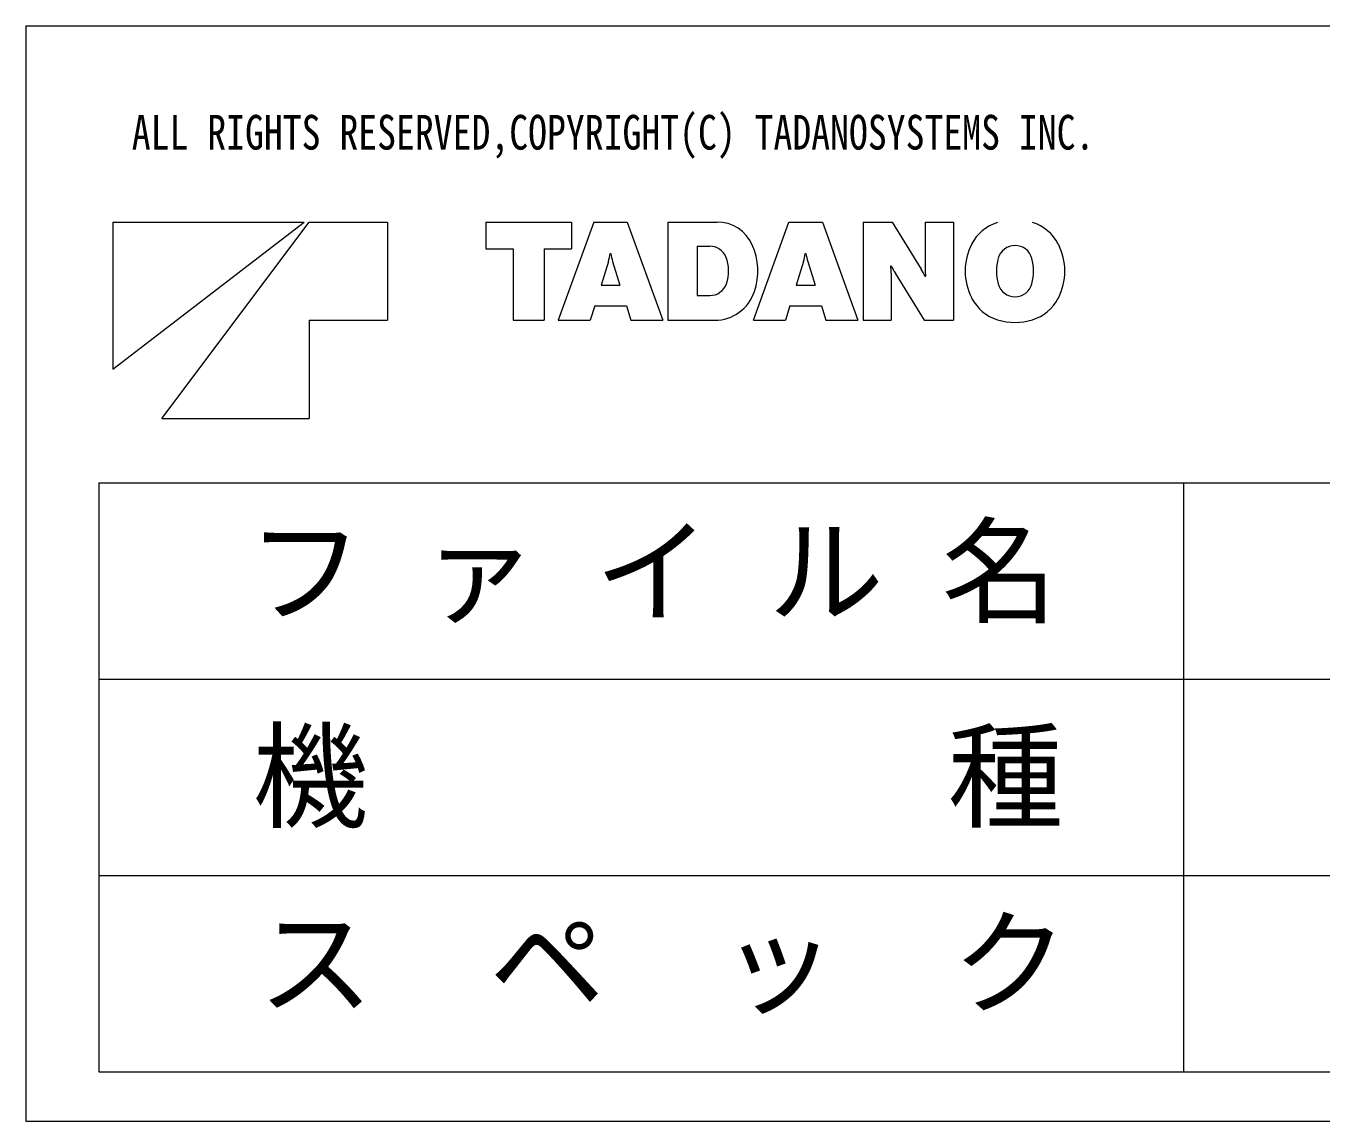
# Model space of a CAD drawing. Units: millimetres, scale not verified. Extents: x -30229 to 10482, y -5734 to 25398.
# Drawn here: x 2451 to 5805, y -5734 to -2899 of the extents above; entities that cross this region are included whole.
import ezdxf
from ezdxf.enums import TextEntityAlignment as Align

# ---------------------------------------------------------------- set-up
doc = ezdxf.new("R2010")
doc.units = ezdxf.units.MM
doc.header["$LTSCALE"] = 100
doc.layers.add('0-0_0', color=7, linetype='Continuous', lineweight=18)
doc.styles.add('ＭＳ ゴシック', font='')
doc.styles.add('ＭＳ 明朝', font='')
doc.styles.get('ＭＳ ゴシック').set_extended_font_data('MS Gothic')
doc.styles.get('ＭＳ 明朝').set_extended_font_data('MS Mincho')

msp = doc.modelspace()

# ---------------------------------------------------------------- linework, layer by layer
at = {"layer": '0-0_0'}
for p, q in [((2450.6, -2899), (10482.4, -2899)), ((2675.5, -3787.9), (3171.1, -3406.7)), ((2675.5, -3406.7), (2675.5, -3787.9)), ((2675.5, -3406.7), (3171.1, -3406.7)), ((2802.6, -3915), (3183.9, -3406.7)), ((3183.9, -3406.7), (3387.2, -3406.7)), ((3387.2, -3406.7), (3387.2, -3660.9)), ((3641.4, -3406.7), (3863.6, -3406.7)), ((3921.1, -3406.7), (3829.1, -3660.9)), ((3863.6, -3406.7), (3863.6, -3475.7)), ((3921.1, -3406.7), (4008, -3406.7)), ((4008, -3406.7), (4099.9, -3660.9)), ((4113.3, -3406.7), (4240.3, -3406.7)), ((4113.3, -3406.7), (4113.3, -3660.9)), ((4334.3, -3660.9), (4426.3, -3406.7)), ((4426.3, -3406.7), (4513.1, -3406.7)), ((4513.1, -3406.7), (4605.1, -3660.9)), ((4618.5, -3406.7), (4693.9, -3406.7)), ((4618.5, -3406.7), (4618.5, -3660.9)), ((4693.9, -3406.7), (4768.7, -3528.5)), ((4779.4, -3406.7), (4779.4, -3528)), ((4779.4, -3406.7), (4852.3, -3406.7)), ((4852.3, -3406.7), (4852.3, -3660.9)), ((3712.3, -3475.7), (3712.3, -3660.9)), ((3792.7, -3475.7), (3863.6, -3475.7)), ((3792.7, -3475.7), (3792.7, -3660.9)), ((4188.7, -3469.3), (4221.8, -3469.3)), ((4188.7, -3469.3), (4188.7, -3597)), ((3959.1, -3508.6), (3940.1, -3570.2)), ((3963.6, -3488.4), (3965.4, -3488.4)), ((3969.9, -3508.6), (3988.9, -3570.2)), ((4464.3, -3508.6), (4445.3, -3570.2)), ((4468.8, -3488.4), (4470.5, -3488.4)), ((4475.1, -3508.6), (4494.1, -3570.2)), ((4690.1, -3520.3), (4691.6, -3520.3)), ((4691.3, -3539.5), (4691.3, -3660.9)), ((4702, -3539.1), (4776.9, -3660.9)), ((4779.2, -3547.2), (4780.6, -3547.2)), ((3940.1, -3570.2), (3988.9, -3570.2)), ((4445.3, -3570.2), (4494.1, -3570.2)), ((4188.7, -3597), (4221.5, -3597)), ((3923.6, -3623.8), (3912.1, -3660.9)), ((3923.6, -3623.8), (4005.5, -3623.8)), ((4005.5, -3623.8), (4016.9, -3660.9)), ((4428.7, -3623.8), (4417.3, -3660.9)), ((4428.7, -3623.8), (4510.7, -3623.8)), ((4510.7, -3623.8), (4522, -3660.9)), ((3183.9, -3660.9), (3387.2, -3660.9)), ((3183.9, -3660.9), (3183.9, -3915)), ((3712.3, -3660.9), (3792.7, -3660.9)), ((3829.1, -3660.9), (3912.1, -3660.9)), ((4016.9, -3660.9), (4099.9, -3660.9)), ((4113.3, -3660.9), (4234.2, -3660.9)), ((4334.3, -3660.9), (4417.3, -3660.9)), ((4522, -3660.9), (4605.1, -3660.9)), ((4618.5, -3660.9), (4691.3, -3660.9)), ((4776.9, -3660.9), (4852.3, -3660.9)), ((2802.6, -3915), (3183.9, -3915)), ((2639.1, -4081.7), (10264.1, -4081.7)), ((5448.6, -4081.7), (5448.6, -5606.7)), ((2639.1, -4590), (10264.1, -4590)), ((2639.1, -5098.4), (10264.1, -5098.4))]:
    msp.add_line(p, q, dxfattribs=at)
for points in [[(2450.6, -2899), (2450.6, -5734.1), (10482.4, -5734.1), (10482.4, -2899)], [(3641.4, -3406.7), (3641.4, -3475.7), (3712.3, -3475.7)], [(2639.1, -4081.7), (2639.1, -5606.7), (10264.1, -5606.7)]]:
    msp.add_lwpolyline(points, dxfattribs=at)
for centre, radius, start, end in [((4240.3, -3506.3), 99.6, 23.9328, 90), ((4999.8, -3515.2), 112.4, 107.346, 153.043), ((5024, -3515.2), 112.4, 27.0618, 72.7366), ((4221.8, -3514), 44.7, 22.2133, 90), ((4178.5, -3533.8), 167.3, 341.626, 23.9327), ((5036.2, -3533.8), 153.3, 152.861, 207.131), ((5011.9, -3512.5), 45.2, 14.6894, 164.799), ((4987.6, -3533.8), 153.3, 332.938, 27.062), ((3831.7, -3469.3), 133.3, 342.867, 351.739), ((4097.3, -3469.3), 133.3, 188.261, 197.133), ((4173.3, -3533.8), 97.1, 340.276, 22.213), ((4336.9, -3469.3), 133.3, 342.867, 351.739), ((4602.5, -3469.3), 133.3, 188.261, 197.133), ((4527.8, -3539.5), 163.5, 0, 6.7299), ((4917.4, -3406.7), 252.8, 206.723, 211.578), ((5093, -3533.8), 129, 165.132, 194.869), ((4930.8, -3533.8), 129, 345.311, 14.6886), ((4553.4, -3660.9), 252.8, 26.7228, 31.5781), ((4942.9, -3528), 163.5, 180, 186.73), ((4221.5, -3551), 46, 270, 340.276), ((4234.2, -3552.3), 108.6, 270, 341.626), ((5011.9, -3555), 45.2, 195.203, 345.311), ((4999.8, -3552.4), 112.4, 206.967, 252.685), ((5024, -3552.4), 112.4, 287.263, 332.938), ((5011.9, -3513.3), 153.3, 252.699, 287.263)]:
    msp.add_arc(centre, radius, start, end, dxfattribs=at)

# ---------------------------------------------------------------- texts
at = {"layer": '0-0_0', "style": 'ＭＳ ゴシック', "width": 0.8}
msp.add_text('ALL RIGHTS RESERVED,COPYRIGHT(C) TADANOSYSTEMS INC.', height=89.81, dxfattribs=at).set_placement((2724.7, -3246.1), align=Align.BOTTOM_LEFT)
at = {"layer": '0-0_0', "style": 'ＭＳ 明朝'}
for s, p in [('フ ァ イ ル 名', (3023.9, -4487)), ('機\u3000\u3000\u3000\u3000\u3000種', (3037.5, -5017.4)), ('ス  ペ  ッ  ク', (3051.1, -5500.1))]:
    msp.add_text(s, height=219.9, dxfattribs=at).set_placement(p, align=Align.BOTTOM_LEFT)

doc.saveas('drawing.dxf')
